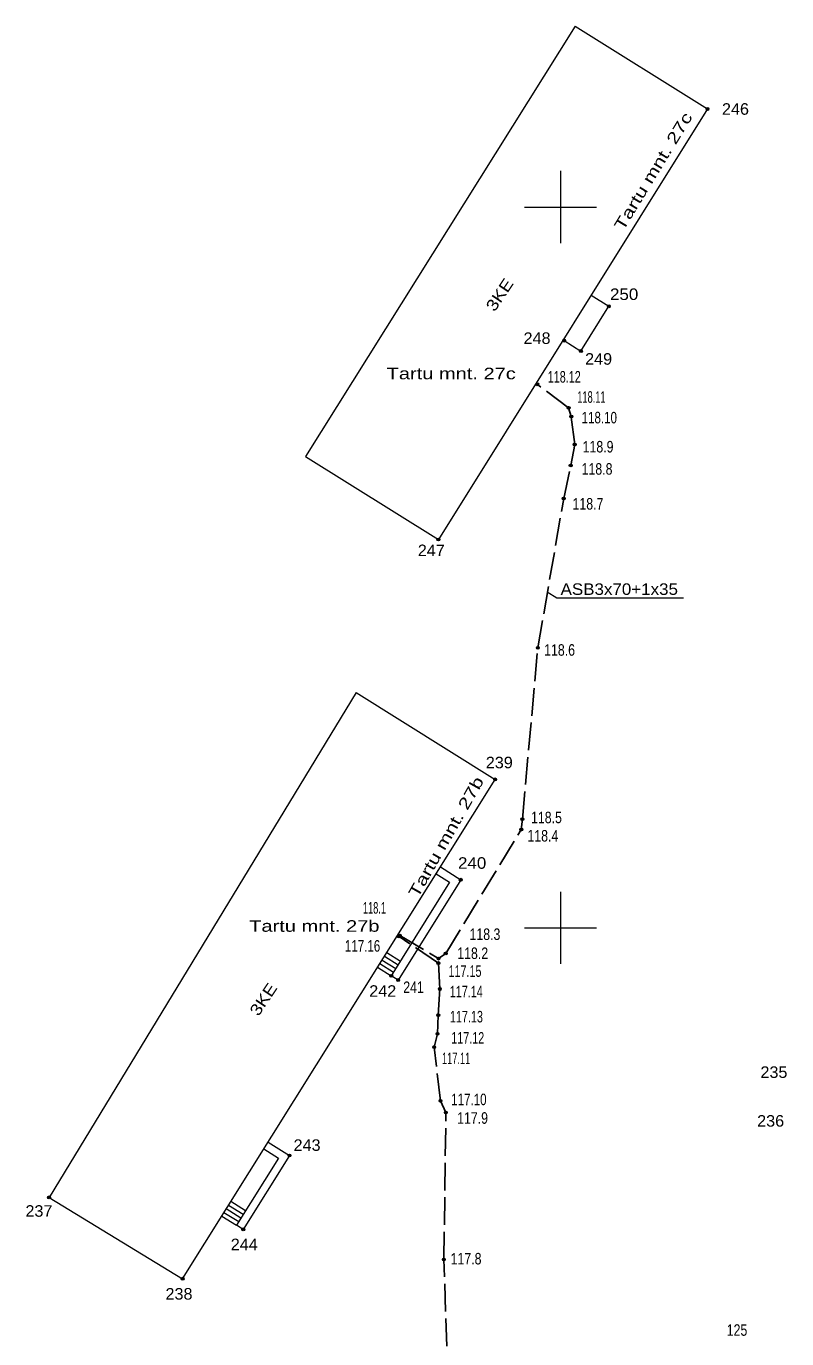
# Model space of a CAD drawing. Extents: x 641497 to 641817, y 6456998 to 6457475.
# Drawn here: x 641612.9 to 641665.7, y 6457371.5 to 6457462.5 of the extents above; entities that cross this region are included whole.
import ezdxf
from ezdxf.enums import TextEntityAlignment as Align

# ---------------------------------------------------------------- set-up
doc = ezdxf.new("R2010")
doc.units = 0
doc.header["$LTSCALE"] = 0.32
doc.header["$PDMODE"] = 32
doc.header["$PDSIZE"] = 0.16
doc.linetypes.add('LONG_DASHED', pattern=[7.5, 6, -1.5])
for name, color, linetype, lineweight in [('1', 7, 'Continuous', 13), ('2', 7, 'Continuous', 13), ('21', 7, 'Continuous', 13), ('49', 7, 'Continuous', 13), ('54', 7, 'Continuous', 13), ('57', 7, 'Continuous', 13), ('61', 7, 'Continuous', 13)]:
    doc.layers.add(name, color=color, linetype=linetype, lineweight=lineweight)
doc.layers.add('62', color=7, linetype='Continuous')

msp = doc.modelspace()

# ---------------------------------------------------------------- hatches: boundary and pattern name
at = {"layer": '54'}
for points in [[(641660.3, 6457456.8, 1), (641660.1, 6457456.8, 1)], [(641653.45, 6457443.11, 1), (641653.25, 6457443.11, 1)], [(641650.35, 6457440.73, 1), (641650.15, 6457440.73, 1)], [(641651.51, 6457440.01, 1), (641651.31, 6457440.01, 1)], [(641648.48, 6457437.7, 1), (641648.28, 6457437.7, 1)], [(641650.66, 6457436.07, 1), (641650.46, 6457436.07, 1)], [(641650.84, 6457435.47, 1), (641650.64, 6457435.47, 1)], [(641651.08, 6457433.52, 1), (641650.88, 6457433.52, 1)], [(641650.8, 6457432.07, 1), (641650.6, 6457432.07, 1)], [(641650.32, 6457429.78, 1), (641650.12, 6457429.78, 1)], [(641641.62, 6457426.93, 1), (641641.42, 6457426.93, 1)], [(641648.52, 6457419.42, 1), (641648.32, 6457419.42, 1)], [(641648.52, 6457419.42, 1), (641648.32, 6457419.42, 1)], [(641645.56, 6457410.29, 1), (641645.36, 6457410.29, 1)], [(641647.45, 6457407.54, 1), (641647.25, 6457407.54, 1)], [(641647.37, 6457406.81, 1), (641647.17, 6457406.81, 1)], [(641643.17, 6457403.33, 1), (641642.97, 6457403.33, 1)], [(641638.89, 6457399.39, 1), (641638.69, 6457399.39, 1)], [(641638.94, 6457399.46, 1), (641638.74, 6457399.46, 1)], [(641641.62, 6457397.55, 1), (641641.42, 6457397.55, 1)], [(641641.63, 6457397.86, 1), (641641.43, 6457397.86, 1)], [(641642.13, 6457398.22, 1), (641641.93, 6457398.22, 1)], [(641638.35, 6457396.66, 1), (641638.15, 6457396.66, 1)], [(641638.83, 6457396.37, 1), (641638.63, 6457396.37, 1)], [(641641.72, 6457395.75, 1), (641641.52, 6457395.75, 1)], [(641641.61, 6457393.93, 1), (641641.41, 6457393.93, 1)], [(641641.56, 6457392.64, 1), (641641.36, 6457392.64, 1)], [(641641.33, 6457391.72, 1), (641641.13, 6457391.72, 1)], [(641641.77, 6457387.99, 1), (641641.57, 6457387.99, 1)], [(641642.14, 6457387.18, 1), (641641.94, 6457387.18, 1)], [(641631.29, 6457384.2, 1), (641631.09, 6457384.2, 1)], [(641614.6, 6457381.29, 1), (641614.4, 6457381.29, 1)], [(641628.08, 6457379.07, 1), (641627.88, 6457379.07, 1)], [(641642, 6457376.98, 1), (641641.8, 6457376.98, 1)], [(641623.87, 6457375.65, 1), (641623.67, 6457375.65, 1)]]:
    msp.add_hatch(color=256, dxfattribs=at).paths.add_polyline_path(points)

# ---------------------------------------------------------------- linework, layer by layer
at = {"layer": '1'}
for p, q in [((641651.01, 6457462.54), (641632.29, 6457432.7)), ((641651.01, 6457462.54), (641660.2, 6457456.8)), ((641660.2, 6457456.8), (641641.52, 6457426.93)), ((641632.29, 6457432.7), (641641.52, 6457426.93)), ((641635.82, 6457416.33), (641614.5, 6457381.29)), ((641635.82, 6457416.33), (641645.46, 6457410.29))]:
    msp.add_line(p, q, dxfattribs=at)
msp.add_lwpolyline([(641614.5, 6457381.29), (641623.77, 6457375.65), (641645.46, 6457410.29)], dxfattribs=at)
at = {"layer": '2'}
for p, q in [((641652.12, 6457443.88), (641653.35, 6457443.11)), ((641641.66, 6457404.22), (641643.07, 6457403.33)), ((641637.46, 6457397.51), (641638.41, 6457396.91)), ((641637.62, 6457397.76), (641638.57, 6457397.16)), ((641637.78, 6457398.02), (641638.73, 6457397.42)), ((641637.94, 6457398.27), (641638.89, 6457397.67)), ((641637.3, 6457397.26), (641638.25, 6457396.66)), ((641629.71, 6457385.13), (641631.19, 6457384.2)), ((641630.42, 6457384.02), (641627.51, 6457379.37)), ((641629.41, 6457384.65), (641630.42, 6457384.02)), ((641626.64, 6457380.25), (641627.66, 6457379.62)), ((641626.8, 6457380.51), (641627.82, 6457379.88)), ((641626.96, 6457380.76), (641627.98, 6457380.13)), ((641627.12, 6457381.02), (641628.14, 6457380.39)), ((641626.49, 6457380), (641627.51, 6457379.37))]:
    msp.add_line(p, q, dxfattribs=at)
for points in [[(641650.25, 6457440.73), (641651.41, 6457440.01), (641653.35, 6457443.11)], [(641641.36, 6457403.74), (641642.29, 6457403.15), (641638.25, 6457396.66)], [(641643.07, 6457403.33), (641638.73, 6457396.37), (641638.25, 6457396.66)], [(641631.19, 6457384.2), (641627.98, 6457379.07), (641627.51, 6457379.37)]]:
    msp.add_lwpolyline(points, dxfattribs=at)
at = {"layer": '21', "linetype": 'LONG_DASHED', "lineweight": 25}
for points in [[(641638.84, 6457399.46), (641641.53, 6457397.86), (641642.03, 6457398.22), (641647.27, 6457406.81), (641647.35, 6457407.54), (641648.42, 6457419.42), (641650.22, 6457429.78), (641650.7, 6457432.07), (641650.98, 6457433.52), (641650.74, 6457435.47), (641650.56, 6457436.07), (641648.38, 6457437.7)], [(641639.28, 6457346.89), (641640.52, 6457346.18), (641642.29, 6457346.22), (641642.78, 6457346.62), (641643.13, 6457347.85), (641642.99, 6457359.06), (641642.19, 6457368.58), (641641.9, 6457376.98), (641642.04, 6457387.18), (641641.67, 6457387.99), (641641.23, 6457391.72), (641641.46, 6457392.64), (641641.51, 6457393.93), (641641.62, 6457395.75), (641641.52, 6457397.55), (641638.79, 6457399.39)]]:
    msp.add_lwpolyline(points, dxfattribs=at)
at = {"layer": '21'}
msp.add_lwpolyline([(641658.54, 6457422.87), (641649.75, 6457422.87), (641649.07, 6457423.29)], dxfattribs=at)
at = {"layer": '54'}
for centre in [(641660.2, 6457456.8), (641653.35, 6457443.11), (641650.25, 6457440.73), (641651.41, 6457440.01), (641648.38, 6457437.7), (641650.56, 6457436.07), (641650.74, 6457435.47), (641650.98, 6457433.52), (641650.7, 6457432.07), (641650.22, 6457429.78), (641641.52, 6457426.93), (641648.42, 6457419.42), (641648.42, 6457419.42), (641645.46, 6457410.29), (641647.35, 6457407.54), (641647.27, 6457406.81), (641643.07, 6457403.33), (641638.79, 6457399.39), (641638.84, 6457399.46), (641641.52, 6457397.55), (641641.53, 6457397.86), (641642.03, 6457398.22), (641638.25, 6457396.66), (641638.73, 6457396.37), (641641.62, 6457395.75), (641641.51, 6457393.93), (641641.46, 6457392.64), (641641.23, 6457391.72), (641641.67, 6457387.99), (641642.04, 6457387.18), (641631.19, 6457384.2), (641614.5, 6457381.29), (641627.98, 6457379.07), (641641.9, 6457376.98), (641623.77, 6457375.65)]:
    msp.add_circle(centre, 0.1, dxfattribs=at)
for p in [(641660.2, 6457456.8), (641653.35, 6457443.11), (641650.25, 6457440.73), (641651.41, 6457440.01), (641648.38, 6457437.7), (641650.56, 6457436.07), (641650.74, 6457435.47), (641650.98, 6457433.52), (641650.7, 6457432.07), (641650.22, 6457429.78), (641641.52, 6457426.93), (641648.42, 6457419.42), (641645.46, 6457410.29), (641647.35, 6457407.54), (641647.27, 6457406.81), (641643.07, 6457403.33), (641638.79, 6457399.39), (641638.84, 6457399.46), (641641.52, 6457397.55), (641641.53, 6457397.86), (641642.03, 6457398.22), (641638.25, 6457396.66), (641638.73, 6457396.37), (641641.62, 6457395.75), (641641.51, 6457393.93), (641641.46, 6457392.64), (641641.23, 6457391.72), (641641.67, 6457387.99), (641642.04, 6457387.18), (641631.19, 6457384.2), (641614.5, 6457381.29), (641627.98, 6457379.07), (641641.9, 6457376.98), (641623.77, 6457375.65)]:
    msp.add_point(p, dxfattribs=at)
at = {"layer": '61'}
for p, q in [((641650, 6457452.5), (641650, 6457447.5)), ((641647.5, 6457450), (641652.5, 6457450)), ((641650, 6457402.5), (641650, 6457397.5)), ((641647.5, 6457400), (641652.5, 6457400))]:
    msp.add_line(p, q, dxfattribs=at)

# ---------------------------------------------------------------- texts
at = {"layer": '21', "width": 1.1}
msp.add_text('ASB3x70+1x35', height=0.8, dxfattribs=at).set_placement((641650, 6457423.09))
at = {"layer": '49'}
for s, width, p in [('118.12', 0.7, (641649.11, 6457437.82)), ('118.11', 0.6, (641651.16, 6457436.42)), ('118.10', 0.75, (641651.46, 6457434.99)), ('118.9', 0.8, (641651.53, 6457432.97)), ('118.8', 0.8, (641651.46, 6457431.43)), ('118.7', 0.8, (641650.83, 6457429.01)), ('118.6', 0.8, (641648.86, 6457418.87)), ('118.5', 0.8, (641647.95, 6457407.25)), ('118.4', 0.8, (641647.7, 6457405.98)), ('118.1', 0.6, (641636.28, 6457400.98)), ('118.3', 0.8, (641643.68, 6457399.15)), ('117.16', 0.75, (641635.03, 6457398.34)), ('118.2', 0.8, (641642.83, 6457397.83)), ('117.15', 0.7, (641642.22, 6457396.59)), ('117.14', 0.7, (641642.31, 6457395.17)), ('117.13', 0.7, (641642.32, 6457393.43)), ('117.12', 0.7, (641642.41, 6457391.96)), ('117.11', 0.6, (641641.77, 6457390.54)), ('117.10', 0.75, (641642.41, 6457387.69)), ('117.9', 0.8, (641642.82, 6457386.4)), ('117.8', 0.8, (641642.37, 6457376.64))]:
    msp.add_text(s, height=0.8, dxfattribs=dict(at, width=width)).set_placement(p)
at = {"layer": '57'}
for s, rotation, width, p in [('Tartu mnt. 27c', 58.7, 1.35, (641656.7722, 6457452.2772)), ('3KE', 55.963, 1.2, (641646.0997, 6457443.6911)), ('Tartu mnt. 27b', 60.533, 1.35, (641642.4042, 6457406.1082)), ('3KE', 56.089, 1.2, (641629.7069, 6457394.8118))]:
    msp.add_text(s, height=0.8, rotation=rotation, dxfattribs=dict(at, width=width)).set_placement(p, align=Align.CENTER)
at = {"layer": '57', "width": 1.3}
for s, p in [('Tartu mnt. 27c', (641642.41, 6457438.05)), ('Tartu mnt. 27b', (641632.91, 6457399.72))]:
    msp.add_text(s, height=0.8, dxfattribs=at).set_placement(p, align=Align.CENTER)
at = {"layer": '62'}
for s, width, p in [('246', 1.05, (641661.2, 6457456.4)), ('250', 1.1, (641653.43, 6457443.55)), ('248', 1.05, (641647.43, 6457440.5)), ('249', 1.05, (641651.7, 6457439.06)), ('247', 1.05, (641640.09, 6457425.78)), ('239', 1.05, (641644.81, 6457411.06)), ('240', 1.1, (641642.88, 6457404.09)), ('242', 1.05, (641636.72, 6457395.21)), ('241', 0.8, (641639.08, 6457395.47)), ('235', 1.05, (641663.87, 6457389.58)), ('236', 1.05, (641663.64, 6457386.2)), ('243', 1.05, (641631.47, 6457384.52)), ('237', 1.05, (641612.86, 6457379.95)), ('244', 1.05, (641627.11, 6457377.63)), ('238', 1.05, (641622.58, 6457374.2)), ('125', 0.8, (641661.53, 6457371.69))]:
    msp.add_text(s, height=0.8, dxfattribs=dict(at, width=width)).set_placement(p)

doc.saveas('drawing.dxf')
